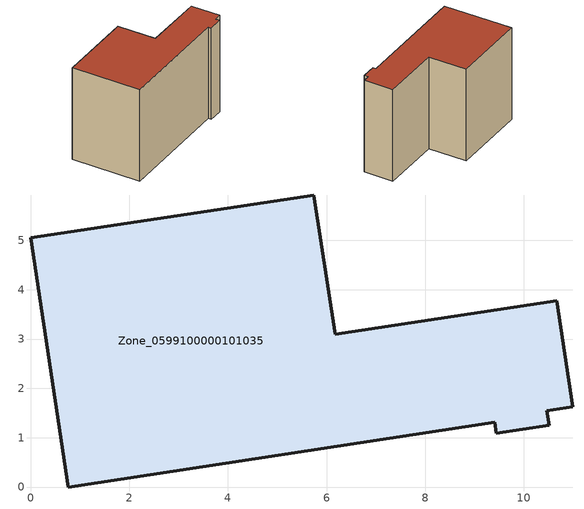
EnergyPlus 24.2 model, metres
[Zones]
Zone_0599100000101035
 floor ground (C_G): 10.66,3.78 10.99,1.63 10.46,1.55 10.51,1.25 9.44,1.09 9.41,1.31 0.76,0 0,5.05 5.74,5.92 6.17,3.1 z0
 wall outside (C_F): 10.99,1.63 10.66,3.78 6.17,3.1 5.74,5.92 0,5.05 0.76,0 9.41,1.31 9.44,1.09 10.51,1.25 10.46,1.55 10.99,1.63 z0:7.08
 roof outside (C_R): 0.76,0 9.41,1.31 9.44,1.09 10.51,1.25 10.46,1.55 10.99,1.63 10.66,3.78 6.17,3.1 5.74,5.92 0,5.05 z7.08
[BUILDING]
Pand.0599100000101035: North Axis=0; Terrain=City; Loads Convergence Tolerance Value=0.04; Temperature Convergence Tolerance Value=0.4; Solar Distribution=FullExterior; Maximum Number of Warmup Days=25; Minimum Number of Warmup Days=1
[Site:Location]
Rotterdam.The.Hague.AP_ZH_NLD Design_Conditions: Latitude=51.96; Longitude=4.45; Time Zone=1; Elevation=-4.5
[SITE:GROUNDTEMPERATURE:BUILDINGSURFACE]
18, 18, 18, 18, 18, 18, 18, 18, 18, 18, 18, 18
[MATERIAL] Thermal Absorptance=0.9; Solar Absorptance=0.7; Visible Absorptance=0.7
Name | Roughness | Thickness | Conductivity | Density | Specific Heat
G.TI.1946 | MediumSmooth | 0.15 | 1 | 540 | 1210
F.TI.1946 | Rough | 0.3 | 0.857143 | 1920 | 840
R.TI.1946 | MediumRough | 0.2 | 0.1 | 1500 | 1000
[CONSTRUCTION]
C_G: G.TI.1946
C_F: F.TI.1946
C_R: R.TI.1946
[ZONE]
Zone_0599100000101035: Type=1; Multiplier=1; Ceiling Height=Autocalculate; Volume=Autocalculate; Floor Area=autocalculate; Part of Total Floor Area=Yes
[ZONEINFILTRATION:DESIGNFLOWRATE]
Infil_Zone_0599100000101035: Zone or ZoneList or Space or SpaceList=Zone_0599100000101035; Schedule=AlwaysOn; Design Flow Rate Calculation Method=Flow/Area; Flow Rate per Floor Area=0.003; Constant Term Coefficient=1; Temperature Term Coefficient=0; Velocity Term Coefficient=0; Velocity Squared Term Coefficient=0
[HVACTEMPLATE:ZONE:IDEALLOADSAIRSYSTEM]
Zone_0599100000101035: Maximum Heating Supply Air Temperature=50; Minimum Cooling Supply Air Temperature=13; Maximum Heating Supply Air Humidity Ratio=0.0156; Minimum Cooling Supply Air Humidity Ratio=0.0077; Heating Limit=NoLimit; Cooling Limit=NoLimit; Dehumidification Control Type=ConstantSensibleHeatRatio; Cooling Sensible Heat Ratio=0.7; Dehumidification Setpoint=60; Humidification Control Type=None; Humidification Setpoint=30; Outdoor Air Method=None; Outdoor Air Flow Rate per Person=0.00944; Outdoor Air Flow Rate per Zone Floor Area=0; Outdoor Air Flow Rate per Zone=0; Demand Controlled Ventilation Type=None; Outdoor Air Economizer Type=NoEconomizer; Heat Recovery Type=None; Sensible Heat Recovery Effectiveness=0.7; Latent Heat Recovery Effectiveness=0.65
[ZONECONTROL:THERMOSTAT]
ThermostatControl_Zone_0599100000101035: Zone or ZoneList=Zone_0599100000101035; Control Type Schedule=DualSetpointControlType; Control 1=Thermostat_Zone_0599100000101035; Temperature Difference Between Cutout And Setpoint=0
[THERMOSTATSETPOINT:DUALSETPOINT]
Thermostat_Zone_0599100000101035: Heating Setpoint Temperature Schedule=HeatingSetpoint_Zone_0599100000101035; Cooling Setpoint Temperature Schedule=CoolingSetpoint_Zone_0599100000101035
[SCHEDULE:COMPACT]
HeatingSetpoint_Zone_0599100000101035: Through: 12/31, For: AllDays, Until: 24:00, 21
CoolingSetpoint_Zone_0599100000101035: Through: 12/31, For: AllDays, Until: 24:00, 24
DualSetpointControlType: Through: 12/31, For: AllDays, Until: 24:00, 4
AlwaysOn: Through: 12/31, For: AllDays, Until: 24:00, 1
